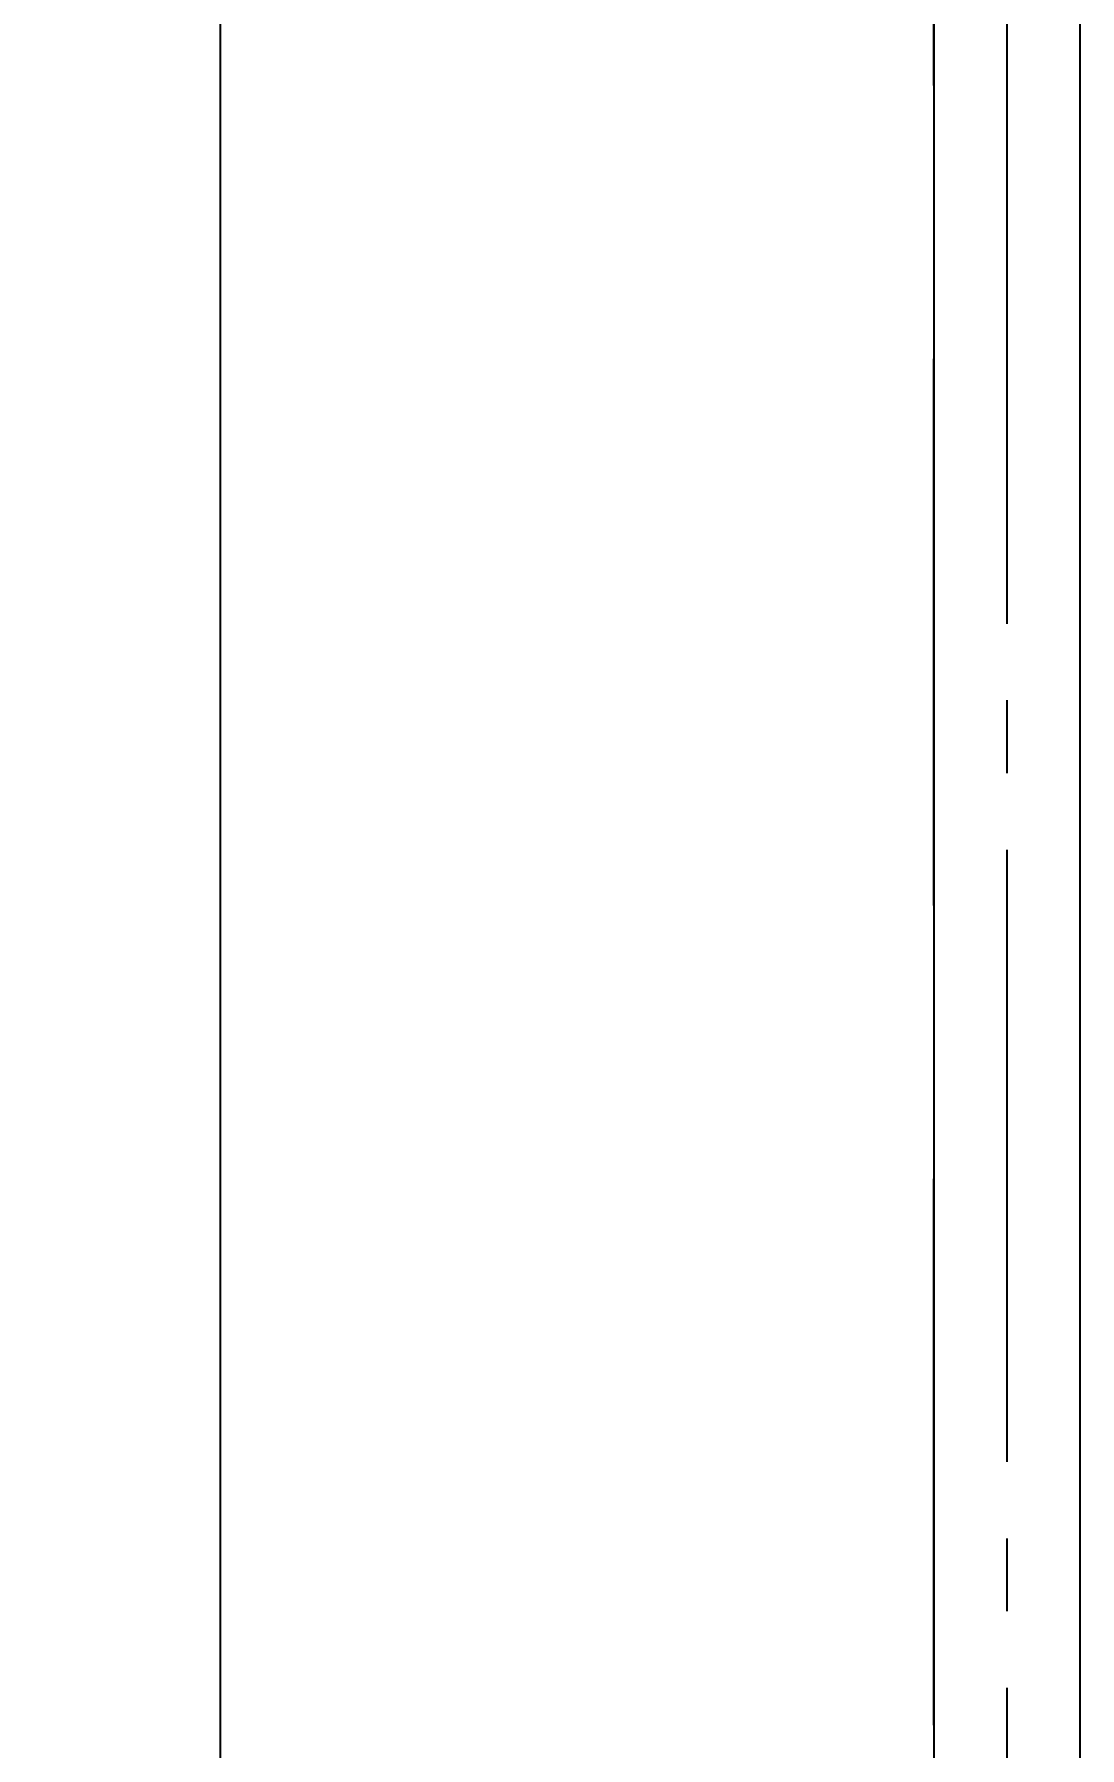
# Model space of a CAD drawing. Header units: millimetres. Extents: x 1217 to 2428, y 234 to 644.
# Drawn here: x 2112.377 to 2113.812, y 378.39 to 380.741 of the extents above; entities that cross this region are included whole.
import ezdxf

# ---------------------------------------------------------------- set-up
doc = ezdxf.new("R2010")
doc.units = ezdxf.units.MM
doc.linetypes.add('ACAD_ISO04W100', pattern=[30, 24, -3, 0, -3])
doc.linetypes.add('HIDDEN', pattern=[0.375, 0.25, -0.125])
doc.layers.get('0').update_dxf_attribs({"lineweight": 5})
for name, color, linetype in [('0.2', 2, 'Continuous'), ('0.3', 6, 'Continuous'), ('COTAS', 252, 'Continuous'), ('EJES', 8, 'Continuous')]:
    doc.layers.add(name, color=color, linetype=linetype)
doc.styles.add('INTERARQ', font='arial.ttf')
doc.dimstyles.new('ESCALA_1-50', dxfattribs={"dimtxt": 0.15, "dimasz": 0.06, "dimexe": 0.18, "dimexo": 0.0625, "dimgap": 0, "dimtad": 0, "dimtih": 1, "dimtoh": 1, "dimzin": 0, "dimdsep": 46, "dimtxsty": 'INTERARQ', "dimblk": 'DIMTICK', "dimcen": 0, "dimse1": 1, "dimse2": 1, "dimclrd": 256, "dimclre": 1, "dimclrt": 2, "dimadec": 0, "dimazin": 0, "dimtfac": 4.5, "dimtofl": 0, "dimtmove": 2, "dimatfit": 3, "dimldrblk": 'DIMTICK', "dimfxl": 1, "dimtolj": 1, "dimtzin": 0, "dimarcsym": 0})

# ---------------------------------------------------------------- blocks, each defined once
blk = doc.blocks.new('DIMTICK')
at = {"color": 1}
for p, q in [((0, 1), (0, -1)), ((-1, 0), (1, 0))]:
    blk.add_line(p, q, dxfattribs=at)
at = {"color": 3, "const_width": 0.141}
blk.add_lwpolyline([(0.707, 0.707), (-0.707, -0.707)], dxfattribs=at)
blk = doc.blocks.new('*D1696')
at = {"layer": 'COTAS', "lineweight": -2, "ltscale": 3, "transparency": 16777216}
for p, q in [((2112.6326, 387.111), (2112.6326, 381.7476)), ((2112.6326, 376.231), (2112.6326, 381.5944))]:
    blk.add_line(p, q, dxfattribs=at)
at = {"layer": 'DEFPOINTS', "color": 0, "ltscale": 3, "transparency": 16777216}
for p in [(2112.8792, 387.171, 0), (2112.6326, 376.171), (2113.0641, 376.171, 0)]:
    blk.add_point(p, dxfattribs=at)
at = {"layer": 'COTAS', "lineweight": -2, "ltscale": 3, "transparency": 16777216, "xscale": 0.06, "yscale": 0.06, "zscale": 0.06}
for p, rotation in [((2112.6326, 387.171), 90), ((2112.6326, 376.171), 270)]:
    blk.add_blockref('DIMTICK', p, dxfattribs=dict(at, rotation=rotation))
at = {"layer": 'COTAS', "color": 2, "ltscale": 3, "transparency": 16777216, "insert": (2112.6326, 381.671), "char_height": 0.15, "attachment_point": 5, "style": 'INTERARQ'}
blk.add_mtext('\\A1;11.00', dxfattribs=at)

msp = doc.modelspace()

# ---------------------------------------------------------------- linework, layer by layer
at = {"layer": '0.2', "linetype": 'HIDDEN', "ltscale": 3, "elevation": 0}
msp.add_lwpolyline([(2113.61177, 376.17099), (2113.61178, 395.43387)], dxfattribs=at)
at = {"layer": '0.3', "ltscale": 3, "elevation": 0}
msp.add_lwpolyline([(2113.61178, 376.67099), (2113.61178, 381.05099), (2113.81177, 381.05099), (2113.81177, 376.67099)], dxfattribs=at)
at = {"layer": 'EJES', "linetype": 'ACAD_ISO04W100', "ltscale": 0.035, "elevation": 0}
msp.add_lwpolyline([(2113.71178, 384.22243), (2113.71178, 373.9818)], dxfattribs=at)

# ---------------------------------------------------------------- dimensions: what is measured, and where the dimension line sits
at = {"layer": 'COTAS', "ltscale": 3}
dim = msp.add_linear_dim(base=(2112.6326, 376.17099, 0), p1=(2112.87916, 387.17099, 0), p2=(2113.06408, 376.17099, 0), angle=90, dimstyle='ESCALA_1-50', dxfattribs=at)
dim.commit()
dim.dimension.update_dxf_attribs({"geometry": '*D1696', "text_midpoint": (2112.6326, 381.67099, 0)})

doc.saveas('drawing.dxf')
